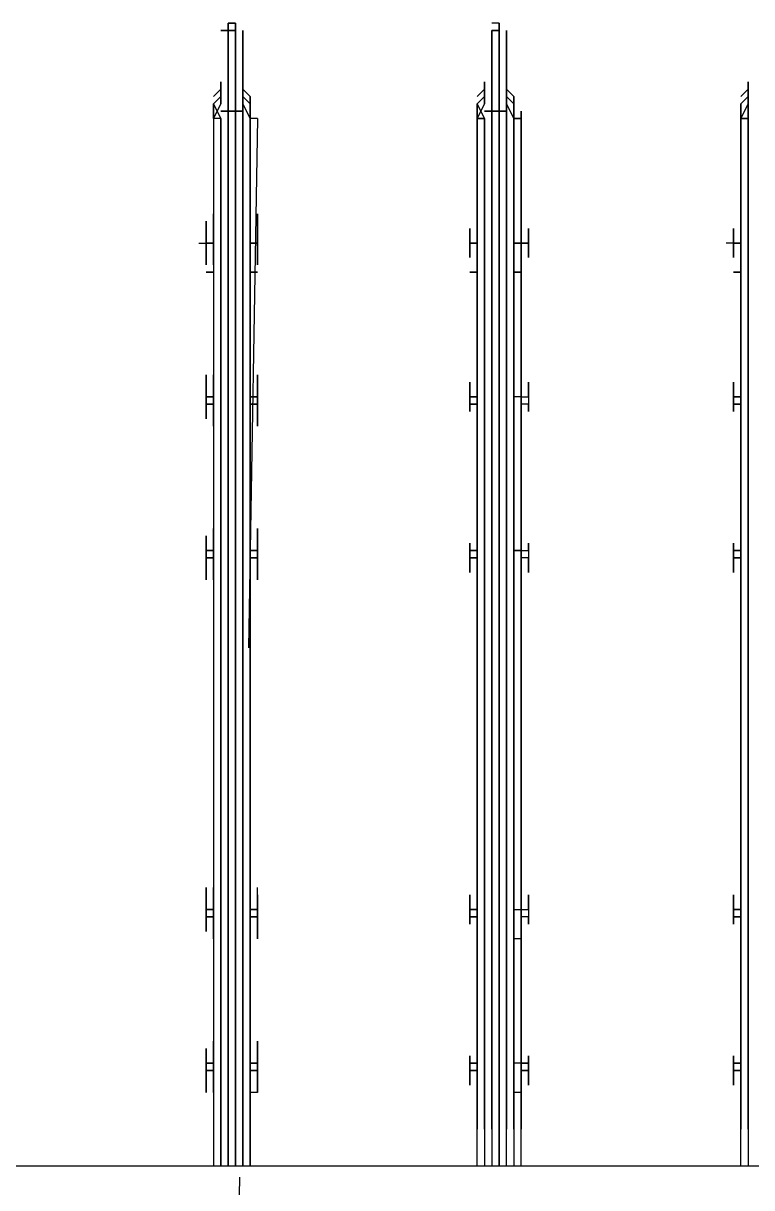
# Model space of a CAD drawing. Header units: metres. Extents: x 531277 to 531898, y 2673784 to 2674172.
# Drawn here: x 531482.5675 to 531482.7051, y 2673984.7931 to 2673985.0131 of the extents above; entities that cross this region are included whole.
import ezdxf

# ---------------------------------------------------------------- set-up
doc = ezdxf.new("R2010")
doc.units = ezdxf.units.M
doc.header["$MEASUREMENT"] = 0
doc.linetypes.add('PDF_IMPORT', pattern=[1, 0.8, -0.2])
doc.layers.add('IDT', color=7, linetype='Continuous')

# ---------------------------------------------------------------- blocks, each defined once
blk = doc.blocks.new('IDT')
at = {"layer": 'IDT', "color": 0, "linetype": 'PDF_IMPORT', "lineweight": 25, "ltscale": 0.119167}
blk.add_line((17.4555, 9.16788), (17.4638, 9.65199), dxfattribs=at)
at = {"layer": 'IDT', "color": 0, "lineweight": 25}
for p, q in [((17.78054, 9.36567), (17.3158, 9.36567)), ((17.36283, 9.16788), (17.36283, 9.36567)), ((17.36421, 9.36567), (17.36421, 9.16788)), ((17.40571, 9.36567), (17.40571, 9.16788)), ((17.40709, 9.16788), (17.40709, 9.36567)), ((17.40847, 9.36567), (17.40847, 9.1665)), ((17.40986, 9.36567), (17.40986, 9.1665)), ((17.40986, 9.1665), (17.40986, 9.36567)), ((17.41124, 9.1665), (17.41124, 9.36567)), ((17.41262, 9.16788), (17.41262, 9.36567)), ((17.41401, 9.36567), (17.41401, 9.16788)), ((17.45688, 9.36567), (17.45688, 9.16788)), ((17.45688, 9.16788), (17.45688, 9.36567)), ((17.45688, 9.16788), (17.45688, 9.36567)), ((17.45688, 9.36567), (17.45688, 9.16788)), ((17.45827, 9.1665), (17.45827, 9.36567)), ((17.45827, 9.36567), (17.45827, 9.1665)), ((17.45965, 9.36567), (17.45965, 9.1665)), ((17.45965, 9.1665), (17.45965, 9.36567)), ((17.46103, 9.36567), (17.46103, 9.1665)), ((17.46103, 9.1665), (17.46103, 9.36567)), ((17.46103, 9.1665), (17.46103, 9.36567)), ((17.46103, 9.36567), (17.46103, 9.1665)), ((17.46242, 9.16788), (17.46242, 9.36567)), ((17.46242, 9.36567), (17.46242, 9.16788)), ((17.4638, 9.16788), (17.4638, 9.36567)), ((17.36283, 9.35876), (17.36283, 9.16788)), ((17.36421, 9.16788), (17.36421, 9.35876)), ((17.40571, 9.16788), (17.40571, 9.35876)), ((17.40709, 9.35876), (17.40709, 9.16788)), ((17.40847, 9.1665), (17.40847, 9.35876)), ((17.40986, 9.35876), (17.40986, 9.1665)), ((17.40986, 9.1665), (17.40986, 9.35876)), ((17.41124, 9.35876), (17.41124, 9.1665)), ((17.41262, 9.35876), (17.41262, 9.16788)), ((17.41401, 9.16788), (17.41401, 9.35876)), ((17.36421, 9.35184), (17.36421, 9.35046)), ((17.36421, 9.35046), (17.36421, 9.35184)), ((17.36421, 9.35184), (17.36421, 9.34769)), ((17.36421, 9.34769), (17.36421, 9.35184)), ((17.40571, 9.35184), (17.40571, 9.35046)), ((17.40571, 9.35046), (17.40571, 9.35184)), ((17.40571, 9.35184), (17.40571, 9.34769)), ((17.40571, 9.34769), (17.40571, 9.35184)), ((17.40571, 9.35184), (17.40709, 9.35184)), ((17.41401, 9.35184), (17.41401, 9.35046)), ((17.41401, 9.35046), (17.41401, 9.35184)), ((17.41401, 9.34769), (17.41401, 9.35184)), ((17.41401, 9.35184), (17.41401, 9.34631)), ((17.4555, 9.35184), (17.45688, 9.35184)), ((17.4555, 9.35046), (17.4555, 9.35184)), ((17.4555, 9.35184), (17.4555, 9.34769)), ((17.4555, 9.34769), (17.4555, 9.35184)), ((17.4555, 9.35184), (17.4555, 9.35046)), ((17.4638, 9.35184), (17.4638, 9.34769)), ((17.4638, 9.34769), (17.4638, 9.35184)), ((17.46518, 9.35184), (17.46518, 9.35046)), ((17.46518, 9.35046), (17.46518, 9.35184)), ((17.3656, 9.35046), (17.3656, 9.34769)), ((17.3656, 9.34769), (17.3656, 9.35046)), ((17.40432, 9.35046), (17.40432, 9.34769)), ((17.40432, 9.34769), (17.40432, 9.35046)), ((17.41539, 9.34769), (17.41539, 9.35046)), ((17.41539, 9.35046), (17.41539, 9.34769)), ((17.4555, 9.34769), (17.4555, 9.35046)), ((17.4555, 9.35046), (17.4555, 9.34631)), ((17.46518, 9.35046), (17.46518, 9.34769)), ((17.46518, 9.34769), (17.46518, 9.35046)), ((17.36421, 9.34769), (17.3656, 9.34769)), ((17.3656, 9.34769), (17.36421, 9.34769)), ((17.36421, 9.34769), (17.36421, 9.34631)), ((17.36421, 9.34631), (17.36421, 9.34769)), ((17.3656, 9.34769), (17.3656, 9.34631)), ((17.3656, 9.34631), (17.3656, 9.34769)), ((17.40571, 9.34769), (17.40432, 9.34769)), ((17.40432, 9.34769), (17.40432, 9.34631)), ((17.40432, 9.34631), (17.40432, 9.34769)), ((17.40432, 9.34769), (17.40571, 9.34769)), ((17.40571, 9.34769), (17.40571, 9.34631)), ((17.40571, 9.34631), (17.40571, 9.34769)), ((17.41401, 9.34631), (17.41401, 9.34769)), ((17.41401, 9.34769), (17.41539, 9.34769)), ((17.41539, 9.34769), (17.41401, 9.34769)), ((17.41539, 9.34769), (17.41539, 9.34631)), ((17.41539, 9.34631), (17.41539, 9.34769)), ((17.4555, 9.34631), (17.4555, 9.34769)), ((17.4555, 9.34769), (17.4555, 9.34631)), ((17.45688, 9.34769), (17.4555, 9.34769)), ((17.4555, 9.34631), (17.4555, 9.34769)), ((17.4555, 9.34769), (17.45688, 9.34769)), ((17.4638, 9.34631), (17.4638, 9.34769)), ((17.4638, 9.34769), (17.46518, 9.34769)), ((17.46518, 9.34769), (17.4638, 9.34769)), ((17.4638, 9.34769), (17.4638, 9.34631)), ((17.46518, 9.34769), (17.46518, 9.34631)), ((17.46518, 9.34631), (17.46518, 9.34769)), ((17.36421, 9.34631), (17.3656, 9.34631)), ((17.3656, 9.34631), (17.36421, 9.34631)), ((17.36421, 9.34631), (17.36421, 9.34216)), ((17.36421, 9.34216), (17.36421, 9.34631)), ((17.36421, 9.34493), (17.36421, 9.34354)), ((17.36421, 9.34354), (17.36421, 9.34493)), ((17.3656, 9.34631), (17.3656, 9.34493)), ((17.3656, 9.34493), (17.3656, 9.34631)), ((17.40571, 9.34631), (17.40432, 9.34631)), ((17.40432, 9.34631), (17.40432, 9.34493)), ((17.40432, 9.34493), (17.40432, 9.34631)), ((17.40432, 9.34631), (17.40571, 9.34631)), ((17.40571, 9.34631), (17.40571, 9.34216)), ((17.40571, 9.34216), (17.40571, 9.34631)), ((17.40571, 9.34631), (17.40709, 9.34631)), ((17.40571, 9.34354), (17.40571, 9.34493)), ((17.40571, 9.34493), (17.40571, 9.34354)), ((17.41401, 9.34631), (17.41539, 9.34631)), ((17.41539, 9.34631), (17.41401, 9.34631)), ((17.41401, 9.34631), (17.41401, 9.34216)), ((17.41401, 9.34216), (17.41401, 9.34631)), ((17.41401, 9.34493), (17.41401, 9.34354)), ((17.41401, 9.34354), (17.41401, 9.34493)), ((17.41539, 9.34631), (17.41539, 9.34493)), ((17.41539, 9.34493), (17.41539, 9.34631)), ((17.4555, 9.34216), (17.4555, 9.34631)), ((17.4555, 9.34631), (17.45688, 9.34631)), ((17.45688, 9.34631), (17.4555, 9.34631)), ((17.4555, 9.34631), (17.4555, 9.34216)), ((17.4555, 9.34631), (17.45688, 9.34631)), ((17.45688, 9.34631), (17.4555, 9.34631)), ((17.4555, 9.34631), (17.4555, 9.34493)), ((17.4555, 9.34493), (17.4555, 9.34631)), ((17.4555, 9.34493), (17.4555, 9.34354)), ((17.4555, 9.34354), (17.4555, 9.34493)), ((17.4638, 9.34631), (17.4638, 9.34216)), ((17.4638, 9.34216), (17.4638, 9.34631)), ((17.4638, 9.34631), (17.46518, 9.34631)), ((17.46518, 9.34631), (17.4638, 9.34631)), ((17.46518, 9.34631), (17.46518, 9.34493)), ((17.46518, 9.34493), (17.46518, 9.34631)), ((17.46518, 9.34493), (17.46518, 9.34354)), ((17.46518, 9.34354), (17.46518, 9.34493)), ((17.36421, 9.3228), (17.36421, 9.31865)), ((17.36421, 9.31865), (17.36421, 9.3228)), ((17.40571, 9.31865), (17.40571, 9.3228)), ((17.40571, 9.3228), (17.40709, 9.3228)), ((17.40571, 9.31865), (17.40571, 9.3228)), ((17.41401, 9.3228), (17.41401, 9.31865)), ((17.41401, 9.31865), (17.41401, 9.3228)), ((17.4555, 9.31865), (17.4555, 9.3228)), ((17.4555, 9.3228), (17.4555, 9.31865)), ((17.4638, 9.3228), (17.4638, 9.31865)), ((17.4638, 9.31865), (17.4638, 9.3228)), ((17.36421, 9.32141), (17.36421, 9.32003)), ((17.36421, 9.32003), (17.36421, 9.32141)), ((17.40571, 9.32003), (17.40571, 9.32141)), ((17.40571, 9.32141), (17.40571, 9.32003)), ((17.41401, 9.32141), (17.41401, 9.32003)), ((17.41401, 9.32003), (17.41401, 9.32141)), ((17.4555, 9.32003), (17.4555, 9.32141)), ((17.4555, 9.32141), (17.4555, 9.32003)), ((17.46518, 9.32141), (17.46518, 9.32003)), ((17.46518, 9.32003), (17.46518, 9.32141)), ((17.36421, 9.31311), (17.36421, 9.31865)), ((17.36421, 9.31865), (17.3656, 9.31865)), ((17.3656, 9.31865), (17.36421, 9.31865)), ((17.36421, 9.31865), (17.36421, 9.31726)), ((17.3656, 9.32003), (17.3656, 9.31865)), ((17.3656, 9.31865), (17.3656, 9.32003)), ((17.3656, 9.31865), (17.3656, 9.31726)), ((17.3656, 9.31726), (17.3656, 9.31865)), ((17.40432, 9.32003), (17.40432, 9.31865)), ((17.40432, 9.31865), (17.40432, 9.32003)), ((17.40432, 9.31726), (17.40432, 9.31865)), ((17.40432, 9.31865), (17.40571, 9.31865)), ((17.40432, 9.31726), (17.40432, 9.31865)), ((17.40432, 9.31865), (17.40571, 9.31865)), ((17.40571, 9.31726), (17.40571, 9.31865)), ((17.40571, 9.31865), (17.40571, 9.31726)), ((17.41401, 9.31726), (17.41401, 9.31865)), ((17.41401, 9.31865), (17.41539, 9.31865)), ((17.41539, 9.31865), (17.41401, 9.31865)), ((17.41401, 9.31865), (17.41401, 9.31726)), ((17.41539, 9.32003), (17.41539, 9.31865)), ((17.41539, 9.31865), (17.41539, 9.32003)), ((17.41539, 9.31865), (17.41539, 9.31726)), ((17.41539, 9.31726), (17.41539, 9.31865)), ((17.4555, 9.31865), (17.4555, 9.32003)), ((17.4555, 9.32003), (17.4555, 9.31865)), ((17.4555, 9.31865), (17.4555, 9.31726)), ((17.4555, 9.31726), (17.4555, 9.31865)), ((17.45688, 9.31865), (17.4555, 9.31865)), ((17.4555, 9.31865), (17.4555, 9.31726)), ((17.4555, 9.31726), (17.4555, 9.31865)), ((17.4555, 9.31865), (17.45688, 9.31865)), ((17.4638, 9.31865), (17.46518, 9.31865)), ((17.46518, 9.31865), (17.4638, 9.31865)), ((17.4638, 9.31865), (17.4638, 9.31726)), ((17.4638, 9.31726), (17.4638, 9.31865)), ((17.46518, 9.32003), (17.46518, 9.31865)), ((17.46518, 9.31865), (17.46518, 9.32003)), ((17.46518, 9.31865), (17.46518, 9.31726)), ((17.46518, 9.31726), (17.46518, 9.31865)), ((17.36421, 9.31726), (17.36421, 9.31311)), ((17.36421, 9.31726), (17.3656, 9.31726)), ((17.3656, 9.31726), (17.36421, 9.31726)), ((17.3656, 9.31726), (17.3656, 9.3145)), ((17.3656, 9.3145), (17.3656, 9.31726)), ((17.40571, 9.31726), (17.40432, 9.31726)), ((17.40571, 9.31726), (17.40432, 9.31726)), ((17.40432, 9.31726), (17.40432, 9.3145)), ((17.40432, 9.3145), (17.40432, 9.31726)), ((17.40709, 9.31726), (17.40571, 9.31726)), ((17.40571, 9.31726), (17.40571, 9.31311)), ((17.40571, 9.31311), (17.40571, 9.31726)), ((17.41401, 9.31726), (17.41401, 9.31311)), ((17.41401, 9.31311), (17.41401, 9.31726)), ((17.41401, 9.31726), (17.41539, 9.31726)), ((17.41539, 9.31726), (17.41401, 9.31726)), ((17.41539, 9.31726), (17.41539, 9.3145)), ((17.41539, 9.3145), (17.41539, 9.31726)), ((17.4555, 9.31726), (17.4555, 9.31311)), ((17.4555, 9.3145), (17.4555, 9.31726)), ((17.4555, 9.31726), (17.4555, 9.31311)), ((17.4555, 9.31726), (17.45688, 9.31726)), ((17.45688, 9.31726), (17.4555, 9.31726)), ((17.4555, 9.31726), (17.45688, 9.31726)), ((17.45688, 9.31726), (17.4555, 9.31726)), ((17.4555, 9.3145), (17.4555, 9.31726)), ((17.4638, 9.31726), (17.4638, 9.31311)), ((17.4638, 9.31311), (17.4638, 9.31726)), ((17.4638, 9.31726), (17.46518, 9.31726)), ((17.46518, 9.31726), (17.4638, 9.31726)), ((17.46518, 9.31726), (17.46518, 9.3145)), ((17.46518, 9.3145), (17.46518, 9.31726)), ((17.36421, 9.31311), (17.36421, 9.3145)), ((17.36421, 9.3145), (17.36421, 9.31311)), ((17.40571, 9.31311), (17.40571, 9.3145)), ((17.40571, 9.3145), (17.40571, 9.31311)), ((17.41401, 9.31311), (17.41401, 9.3145)), ((17.41401, 9.3145), (17.41401, 9.31311)), ((17.4555, 9.3145), (17.4555, 9.31311)), ((17.4555, 9.3145), (17.4555, 9.31311)), ((17.46518, 9.3145), (17.46518, 9.31311)), ((17.46518, 9.31311), (17.46518, 9.3145)), ((17.36421, 9.25502), (17.36421, 9.25364)), ((17.36421, 9.25364), (17.36421, 9.25502)), ((17.36421, 9.24949), (17.36421, 9.25502)), ((17.36421, 9.25502), (17.36421, 9.24949)), ((17.40571, 9.25364), (17.40571, 9.25502)), ((17.40571, 9.25502), (17.40571, 9.25364)), ((17.40571, 9.25502), (17.40571, 9.24949)), ((17.40571, 9.25087), (17.40571, 9.25502)), ((17.41401, 9.25502), (17.41401, 9.25364)), ((17.41401, 9.25364), (17.41401, 9.25502)), ((17.41401, 9.25087), (17.41401, 9.25502)), ((17.41401, 9.25502), (17.41401, 9.25087)), ((17.4555, 9.25364), (17.4555, 9.25502)), ((17.4555, 9.25502), (17.4555, 9.25087)), ((17.4555, 9.25087), (17.4555, 9.25502)), ((17.4555, 9.25502), (17.4555, 9.25364)), ((17.4638, 9.24949), (17.4638, 9.25502)), ((17.4638, 9.25502), (17.4638, 9.25087)), ((17.46518, 9.25502), (17.46518, 9.25364)), ((17.46518, 9.25364), (17.46518, 9.25502)), ((17.3656, 9.25364), (17.3656, 9.25087)), ((17.3656, 9.25087), (17.3656, 9.25364)), ((17.40432, 9.25087), (17.40432, 9.25364)), ((17.40432, 9.25364), (17.40432, 9.25087)), ((17.41539, 9.25364), (17.41539, 9.25087)), ((17.41539, 9.25087), (17.41539, 9.25364)), ((17.4555, 9.25364), (17.4555, 9.25087)), ((17.4555, 9.24949), (17.4555, 9.25364)), ((17.46518, 9.25364), (17.46518, 9.25087)), ((17.46518, 9.25087), (17.46518, 9.25364)), ((17.36421, 9.25087), (17.3656, 9.25087)), ((17.3656, 9.25087), (17.36421, 9.25087)), ((17.3656, 9.25087), (17.3656, 9.24949)), ((17.3656, 9.24949), (17.3656, 9.25087)), ((17.40432, 9.24949), (17.40432, 9.25087)), ((17.40432, 9.25087), (17.40571, 9.25087)), ((17.40432, 9.24949), (17.40432, 9.25087)), ((17.40432, 9.25087), (17.40571, 9.25087)), ((17.40571, 9.25087), (17.40571, 9.24949)), ((17.41401, 9.24949), (17.41401, 9.25087)), ((17.41401, 9.25087), (17.41539, 9.25087)), ((17.41539, 9.25087), (17.41401, 9.25087)), ((17.41401, 9.25087), (17.41401, 9.24534)), ((17.41539, 9.25087), (17.41539, 9.24949)), ((17.41539, 9.24949), (17.41539, 9.25087)), ((17.4555, 9.25087), (17.4555, 9.24949)), ((17.45688, 9.25087), (17.4555, 9.25087)), ((17.4555, 9.25087), (17.4555, 9.24949)), ((17.4555, 9.24949), (17.4555, 9.25087)), ((17.4555, 9.25087), (17.45688, 9.25087)), ((17.4638, 9.25087), (17.4638, 9.24534)), ((17.4638, 9.25087), (17.46518, 9.25087)), ((17.46518, 9.25087), (17.4638, 9.25087)), ((17.46518, 9.25087), (17.46518, 9.24949)), ((17.46518, 9.24949), (17.46518, 9.25087)), ((17.36421, 9.24949), (17.36421, 9.24534)), ((17.36421, 9.24534), (17.36421, 9.24949)), ((17.36421, 9.24949), (17.3656, 9.24949)), ((17.3656, 9.24949), (17.36421, 9.24949)), ((17.36421, 9.24811), (17.36421, 9.24672)), ((17.36421, 9.24672), (17.36421, 9.24811)), ((17.3656, 9.24949), (17.3656, 9.24811)), ((17.3656, 9.24811), (17.3656, 9.24949)), ((17.40571, 9.24949), (17.40432, 9.24949)), ((17.40432, 9.24949), (17.40432, 9.24811)), ((17.40432, 9.24811), (17.40432, 9.24949)), ((17.40571, 9.24949), (17.40432, 9.24949)), ((17.40709, 9.24949), (17.40571, 9.24949)), ((17.40571, 9.24949), (17.40571, 9.24534)), ((17.40571, 9.24534), (17.40571, 9.24949)), ((17.40571, 9.24949), (17.40709, 9.24949)), ((17.40571, 9.24672), (17.40571, 9.24811)), ((17.40571, 9.24811), (17.40571, 9.24672)), ((17.41401, 9.24949), (17.41539, 9.24949)), ((17.41539, 9.24949), (17.41401, 9.24949)), ((17.41401, 9.24534), (17.41401, 9.24949)), ((17.41401, 9.24811), (17.41401, 9.24672)), ((17.41401, 9.24672), (17.41401, 9.24811)), ((17.41539, 9.24949), (17.41539, 9.24811)), ((17.41539, 9.24811), (17.41539, 9.24949)), ((17.4555, 9.24949), (17.4555, 9.24811)), ((17.4555, 9.24811), (17.4555, 9.24949)), ((17.4555, 9.24949), (17.4555, 9.24534)), ((17.4555, 9.24534), (17.4555, 9.24949)), ((17.4555, 9.24949), (17.45688, 9.24949)), ((17.45688, 9.24949), (17.4555, 9.24949)), ((17.4555, 9.24949), (17.45688, 9.24949)), ((17.45688, 9.24949), (17.4555, 9.24949)), ((17.4555, 9.24811), (17.4555, 9.24672)), ((17.4555, 9.24672), (17.4555, 9.24811)), ((17.4638, 9.24534), (17.4638, 9.24949)), ((17.4638, 9.24949), (17.46518, 9.24949)), ((17.46518, 9.24949), (17.4638, 9.24949)), ((17.46518, 9.24949), (17.46518, 9.24811)), ((17.46518, 9.24811), (17.46518, 9.24949)), ((17.46518, 9.24811), (17.46518, 9.24672)), ((17.46518, 9.24672), (17.46518, 9.24811)), ((17.36421, 9.22183), (17.36421, 9.22598)), ((17.36421, 9.22598), (17.36421, 9.22183)), ((17.40571, 9.22183), (17.40571, 9.22598)), ((17.40571, 9.22598), (17.40571, 9.22044)), ((17.41401, 9.22598), (17.41401, 9.22183)), ((17.41401, 9.22044), (17.41401, 9.22598)), ((17.4555, 9.22183), (17.4555, 9.22598)), ((17.4555, 9.22598), (17.4555, 9.22183)), ((17.4638, 9.22598), (17.4638, 9.22183)), ((17.4638, 9.22183), (17.4638, 9.22598)), ((17.36421, 9.22459), (17.36421, 9.22321)), ((17.36421, 9.22321), (17.36421, 9.22459)), ((17.40571, 9.22321), (17.40571, 9.22459)), ((17.40571, 9.22459), (17.40571, 9.22321)), ((17.41401, 9.22459), (17.41401, 9.22321)), ((17.41401, 9.22321), (17.41401, 9.22459)), ((17.4555, 9.22321), (17.4555, 9.22459)), ((17.4555, 9.22459), (17.4555, 9.22321)), ((17.46518, 9.22459), (17.46518, 9.22321)), ((17.46518, 9.22321), (17.46518, 9.22459)), ((17.36421, 9.22044), (17.36421, 9.22183)), ((17.36421, 9.22183), (17.36421, 9.22044)), ((17.36421, 9.22183), (17.3656, 9.22183)), ((17.3656, 9.22183), (17.36421, 9.22183)), ((17.3656, 9.22183), (17.3656, 9.22321)), ((17.3656, 9.22321), (17.3656, 9.22183)), ((17.3656, 9.22183), (17.3656, 9.22044)), ((17.3656, 9.22044), (17.3656, 9.22183)), ((17.40432, 9.22183), (17.40432, 9.22321)), ((17.40432, 9.22321), (17.40432, 9.22183)), ((17.40432, 9.22044), (17.40432, 9.22183)), ((17.40432, 9.22183), (17.40571, 9.22183)), ((17.40432, 9.22044), (17.40432, 9.22183)), ((17.40432, 9.22183), (17.40571, 9.22183)), ((17.40571, 9.22183), (17.40571, 9.22044)), ((17.41401, 9.22183), (17.41539, 9.22183)), ((17.41539, 9.22183), (17.41401, 9.22183)), ((17.41401, 9.22183), (17.41401, 9.22044)), ((17.41539, 9.22183), (17.41539, 9.22321)), ((17.41539, 9.22321), (17.41539, 9.22183)), ((17.41539, 9.22183), (17.41539, 9.22044)), ((17.41539, 9.22044), (17.41539, 9.22183)), ((17.4555, 9.22183), (17.4555, 9.22321)), ((17.4555, 9.22321), (17.4555, 9.22183)), ((17.4555, 9.22183), (17.4555, 9.22044)), ((17.4555, 9.22044), (17.4555, 9.22183)), ((17.4555, 9.22183), (17.45688, 9.22183)), ((17.45688, 9.22183), (17.4555, 9.22183)), ((17.4555, 9.22183), (17.4555, 9.22044)), ((17.4555, 9.22044), (17.4555, 9.22183)), ((17.4638, 9.22183), (17.46518, 9.22183)), ((17.46518, 9.22183), (17.4638, 9.22183)), ((17.4638, 9.22183), (17.4638, 9.22044)), ((17.4638, 9.22044), (17.4638, 9.22183)), ((17.46518, 9.22321), (17.46518, 9.22183)), ((17.46518, 9.22183), (17.46518, 9.22321)), ((17.46518, 9.22183), (17.46518, 9.22044)), ((17.46518, 9.22044), (17.46518, 9.22183)), ((17.36421, 9.22044), (17.36421, 9.21629)), ((17.36421, 9.21629), (17.36421, 9.22044)), ((17.36421, 9.22044), (17.3656, 9.22044)), ((17.3656, 9.22044), (17.36421, 9.22044)), ((17.3656, 9.22044), (17.3656, 9.21768)), ((17.3656, 9.21768), (17.3656, 9.22044)), ((17.40571, 9.22044), (17.40432, 9.22044)), ((17.40571, 9.22044), (17.40432, 9.22044)), ((17.40432, 9.22044), (17.40432, 9.21768)), ((17.40432, 9.21768), (17.40432, 9.22044)), ((17.40571, 9.21629), (17.40571, 9.22044)), ((17.40571, 9.22044), (17.40571, 9.21629)), ((17.40571, 9.22044), (17.40709, 9.22044)), ((17.41401, 9.22044), (17.41401, 9.21629)), ((17.41401, 9.21629), (17.41401, 9.22044)), ((17.41401, 9.22044), (17.41539, 9.22044)), ((17.41539, 9.22044), (17.41401, 9.22044)), ((17.41539, 9.22044), (17.41539, 9.21768)), ((17.41539, 9.21768), (17.41539, 9.22044)), ((17.4555, 9.22044), (17.4555, 9.21768)), ((17.4555, 9.21768), (17.4555, 9.22044)), ((17.4555, 9.22044), (17.45688, 9.22044)), ((17.45688, 9.22044), (17.4555, 9.22044)), ((17.4555, 9.22044), (17.45688, 9.22044)), ((17.45688, 9.22044), (17.4555, 9.22044)), ((17.4555, 9.22044), (17.4555, 9.21629)), ((17.4555, 9.21629), (17.4555, 9.22044)), ((17.4638, 9.22044), (17.4638, 9.21629)), ((17.4638, 9.21629), (17.4638, 9.22044)), ((17.4638, 9.22044), (17.46518, 9.22044)), ((17.46518, 9.22044), (17.4638, 9.22044)), ((17.46518, 9.22044), (17.46518, 9.21768)), ((17.46518, 9.21768), (17.46518, 9.22044)), ((17.36421, 9.21629), (17.36421, 9.21768)), ((17.36421, 9.21768), (17.36421, 9.21629)), ((17.40571, 9.21629), (17.40571, 9.21768)), ((17.40571, 9.21768), (17.40571, 9.21629)), ((17.41401, 9.21629), (17.41401, 9.21768)), ((17.41401, 9.21768), (17.41401, 9.21629)), ((17.4555, 9.21629), (17.4555, 9.21768)), ((17.4555, 9.21768), (17.4555, 9.21629)), ((17.46518, 9.21768), (17.46518, 9.21629)), ((17.46518, 9.21629), (17.46518, 9.21768)), ((17.3656, 9.19693), (17.36421, 9.19693)), ((17.36421, 9.19693), (17.3656, 9.19693)), ((17.36421, 9.19555), (17.36421, 9.1914)), ((17.36421, 9.18586), (17.36421, 9.19555)), ((17.36421, 9.19555), (17.36421, 9.19416)), ((17.36421, 9.19416), (17.36421, 9.19555)), ((17.40709, 9.19693), (17.40571, 9.19693)), ((17.40571, 9.19693), (17.40709, 9.19693)), ((17.40571, 9.1914), (17.40571, 9.19555)), ((17.40571, 9.19555), (17.40571, 9.19416)), ((17.40571, 9.19416), (17.40571, 9.19555)), ((17.40571, 9.19555), (17.40571, 9.1914)), ((17.41539, 9.19693), (17.41401, 9.19693)), ((17.41401, 9.19693), (17.41539, 9.19693)), ((17.41401, 9.19555), (17.41401, 9.1914)), ((17.41401, 9.1914), (17.41401, 9.19555)), ((17.41401, 9.19555), (17.41401, 9.19416)), ((17.41401, 9.19416), (17.41401, 9.19555)), ((17.45688, 9.19693), (17.4555, 9.19693)), ((17.4555, 9.19693), (17.45688, 9.19693)), ((17.4555, 9.19416), (17.4555, 9.19555)), ((17.4555, 9.19555), (17.4555, 9.1914)), ((17.4555, 9.19416), (17.4555, 9.19555)), ((17.4555, 9.19555), (17.4555, 9.1914)), ((17.46518, 9.19693), (17.4638, 9.19693)), ((17.4638, 9.19693), (17.46518, 9.19693)), ((17.4638, 9.19555), (17.4638, 9.18586)), ((17.4638, 9.18586), (17.4638, 9.19555)), ((17.46518, 9.19416), (17.46518, 9.19555)), ((17.46518, 9.19555), (17.46518, 9.19416)), ((17.3656, 9.19416), (17.3656, 9.1914)), ((17.3656, 9.1914), (17.3656, 9.19416)), ((17.40432, 9.1914), (17.40432, 9.19416)), ((17.40432, 9.19416), (17.40432, 9.1914)), ((17.41539, 9.19416), (17.41539, 9.1914)), ((17.41539, 9.1914), (17.41539, 9.19416)), ((17.4555, 9.1914), (17.4555, 9.19416)), ((17.4555, 9.1914), (17.4555, 9.19416)), ((17.46518, 9.1914), (17.46518, 9.19416)), ((17.46518, 9.19416), (17.46518, 9.1914)), ((17.36421, 9.1914), (17.36421, 9.18586)), ((17.3656, 9.1914), (17.36421, 9.1914)), ((17.36421, 9.1914), (17.3656, 9.1914)), ((17.3656, 9.1914), (17.36421, 9.1914)), ((17.36421, 9.1914), (17.3656, 9.1914)), ((17.3656, 9.1914), (17.36421, 9.1914)), ((17.36421, 9.1914), (17.3656, 9.1914)), ((17.3656, 9.1914), (17.3656, 9.18863)), ((17.3656, 9.18863), (17.3656, 9.1914)), ((17.3656, 9.1914), (17.36698, 9.1914)), ((17.40432, 9.1914), (17.40571, 9.1914)), ((17.40571, 9.1914), (17.40432, 9.1914)), ((17.40432, 9.1914), (17.40571, 9.1914)), ((17.40571, 9.1914), (17.40432, 9.1914)), ((17.40432, 9.1914), (17.40432, 9.18863)), ((17.40432, 9.18863), (17.40432, 9.1914)), ((17.40432, 9.1914), (17.40571, 9.1914)), ((17.40571, 9.1914), (17.40571, 9.18586)), ((17.40571, 9.18586), (17.40571, 9.1914)), ((17.40571, 9.1914), (17.40709, 9.1914)), ((17.40709, 9.1914), (17.40571, 9.1914)), ((17.40571, 9.1914), (17.40709, 9.1914)), ((17.41401, 9.1914), (17.41401, 9.18586)), ((17.41401, 9.18586), (17.41401, 9.1914)), ((17.41401, 9.1914), (17.41539, 9.1914)), ((17.41539, 9.1914), (17.41401, 9.1914)), ((17.41401, 9.1914), (17.41539, 9.1914)), ((17.41539, 9.1914), (17.41401, 9.1914)), ((17.41539, 9.1914), (17.41401, 9.1914)), ((17.41401, 9.1914), (17.41539, 9.1914)), ((17.41539, 9.1914), (17.41539, 9.18863)), ((17.41539, 9.18863), (17.41539, 9.1914)), ((17.4555, 9.18586), (17.4555, 9.1914)), ((17.4555, 9.1914), (17.45688, 9.1914)), ((17.45688, 9.1914), (17.4555, 9.1914)), ((17.4555, 9.1914), (17.4555, 9.18586)), ((17.4555, 9.1914), (17.45688, 9.1914)), ((17.45688, 9.1914), (17.4555, 9.1914)), ((17.4555, 9.1914), (17.45688, 9.1914)), ((17.45688, 9.1914), (17.4555, 9.1914)), ((17.4555, 9.1914), (17.4555, 9.18863)), ((17.4555, 9.18863), (17.4555, 9.1914)), ((17.46518, 9.1914), (17.4638, 9.1914)), ((17.4638, 9.1914), (17.46518, 9.1914)), ((17.46518, 9.1914), (17.4638, 9.1914)), ((17.4638, 9.1914), (17.46518, 9.1914)), ((17.46518, 9.1914), (17.4638, 9.1914)), ((17.4638, 9.1914), (17.46518, 9.1914)), ((17.46518, 9.18863), (17.46518, 9.1914)), ((17.46518, 9.1914), (17.46518, 9.18863)), ((17.46657, 9.1914), (17.46518, 9.1914)), ((17.36421, 9.18863), (17.36421, 9.18725)), ((17.36421, 9.18725), (17.36421, 9.18863)), ((17.40571, 9.18725), (17.40571, 9.18863)), ((17.40571, 9.18863), (17.40571, 9.18725)), ((17.41401, 9.18863), (17.41401, 9.18725)), ((17.41401, 9.18725), (17.41401, 9.18863)), ((17.4555, 9.18863), (17.4555, 9.18725)), ((17.4555, 9.18725), (17.4555, 9.18863)), ((17.46518, 9.18863), (17.46518, 9.18725)), ((17.46518, 9.18725), (17.46518, 9.18863)), ((17.36283, 9.16373), (17.36283, 9.16788)), ((17.36283, 9.16788), (17.36421, 9.16788)), ((17.36421, 9.16788), (17.36283, 9.16512)), ((17.36283, 9.16512), (17.36421, 9.16788)), ((17.36421, 9.16788), (17.36283, 9.16788)), ((17.36283, 9.16788), (17.36283, 9.16373)), ((17.36421, 9.16788), (17.36421, 9.1665)), ((17.36421, 9.1665), (17.36421, 9.16788)), ((17.36421, 9.16512), (17.36421, 9.1665)), ((17.36421, 9.1665), (17.36421, 9.16512)), ((17.40571, 9.16788), (17.40571, 9.1665)), ((17.40571, 9.1665), (17.40571, 9.16788)), ((17.40571, 9.16788), (17.40709, 9.16788)), ((17.40709, 9.16788), (17.40571, 9.16788)), ((17.40709, 9.16788), (17.40847, 9.16512)), ((17.40847, 9.16512), (17.40709, 9.16788)), ((17.40709, 9.16373), (17.40709, 9.16788)), ((17.40709, 9.16788), (17.40709, 9.16373)), ((17.40709, 9.16512), (17.40709, 9.1665)), ((17.40709, 9.1665), (17.40709, 9.16512)), ((17.40986, 9.1665), (17.40847, 9.1665)), ((17.40847, 9.1665), (17.40986, 9.1665)), ((17.40847, 9.1665), (17.40847, 9.15129)), ((17.40847, 9.15129), (17.40847, 9.1665)), ((17.41124, 9.1665), (17.40986, 9.1665)), ((17.40986, 9.1665), (17.41124, 9.1665)), ((17.40986, 9.1665), (17.40986, 9.1499)), ((17.40986, 9.1499), (17.40986, 9.1665)), ((17.40986, 9.1499), (17.40986, 9.1665)), ((17.40986, 9.1665), (17.40986, 9.1499)), ((17.41124, 9.1665), (17.41262, 9.1665)), ((17.41262, 9.1665), (17.41124, 9.1665)), ((17.41124, 9.15129), (17.41124, 9.1665)), ((17.41124, 9.1665), (17.41124, 9.15129)), ((17.41401, 9.16512), (17.41262, 9.16788)), ((17.41262, 9.16788), (17.41401, 9.16788)), ((17.41401, 9.16788), (17.41262, 9.16512)), ((17.41262, 9.16512), (17.41401, 9.16788)), ((17.41401, 9.16788), (17.41262, 9.16788)), ((17.41262, 9.16788), (17.41401, 9.16512)), ((17.41401, 9.16788), (17.41401, 9.1665)), ((17.41401, 9.1665), (17.41401, 9.16788)), ((17.41401, 9.16512), (17.41401, 9.1665)), ((17.41401, 9.1665), (17.41401, 9.16512)), ((17.4555, 9.16788), (17.45688, 9.16788)), ((17.45688, 9.16788), (17.45827, 9.16512)), ((17.45827, 9.16512), (17.45688, 9.16788)), ((17.45688, 9.16788), (17.45688, 9.16373)), ((17.45688, 9.16373), (17.45688, 9.16788)), ((17.45688, 9.16788), (17.45688, 9.1665)), ((17.45688, 9.1665), (17.45688, 9.16788)), ((17.45688, 9.1665), (17.45688, 9.16512)), ((17.45688, 9.16512), (17.45688, 9.1665)), ((17.45965, 9.1665), (17.45827, 9.1665)), ((17.45827, 9.1665), (17.45827, 9.15129)), ((17.45827, 9.15129), (17.45827, 9.1665)), ((17.45827, 9.1665), (17.45965, 9.1665)), ((17.45965, 9.1499), (17.45965, 9.1665)), ((17.45965, 9.1665), (17.46103, 9.1665)), ((17.45965, 9.1665), (17.45965, 9.1499)), ((17.46103, 9.1665), (17.45965, 9.1665)), ((17.46103, 9.1665), (17.46242, 9.1665)), ((17.46242, 9.1665), (17.46103, 9.1665)), ((17.46103, 9.1665), (17.46103, 9.1499)), ((17.46103, 9.1665), (17.46103, 9.15129)), ((17.46103, 9.15129), (17.46103, 9.1665)), ((17.46103, 9.1499), (17.46103, 9.1665)), ((17.46242, 9.16788), (17.4638, 9.16512)), ((17.4638, 9.16512), (17.46242, 9.16788)), ((17.46242, 9.16788), (17.4638, 9.16788)), ((17.4638, 9.16788), (17.46242, 9.16512)), ((17.46242, 9.16512), (17.4638, 9.16788)), ((17.4638, 9.16788), (17.4638, 9.1665)), ((17.4638, 9.1665), (17.4638, 9.16788)), ((17.4638, 9.16512), (17.4638, 9.1665)), ((17.4638, 9.1665), (17.4638, 9.16512)), ((17.36283, 9.16373), (17.36421, 9.16512)), ((17.36421, 9.16512), (17.36283, 9.16373)), ((17.36283, 9.16512), (17.36283, 9.16097)), ((17.36283, 9.16097), (17.36283, 9.16512)), ((17.40847, 9.16373), (17.40709, 9.16512)), ((17.40709, 9.16512), (17.40847, 9.16373)), ((17.40847, 9.16512), (17.40847, 9.16097)), ((17.40847, 9.16097), (17.40847, 9.16512)), ((17.41262, 9.16373), (17.41401, 9.16512)), ((17.41401, 9.16512), (17.41262, 9.16373)), ((17.41262, 9.16373), (17.41401, 9.16512)), ((17.41262, 9.16512), (17.41262, 9.16097)), ((17.41262, 9.16097), (17.41262, 9.16512)), ((17.41401, 9.16512), (17.41262, 9.16373)), ((17.45688, 9.16512), (17.45827, 9.16373)), ((17.45827, 9.16373), (17.45688, 9.16512)), ((17.45827, 9.16512), (17.45827, 9.16097)), ((17.45827, 9.16097), (17.45827, 9.16512)), ((17.4638, 9.16512), (17.46242, 9.16373)), ((17.46242, 9.16373), (17.4638, 9.16512)), ((17.4638, 9.16512), (17.46242, 9.16373)), ((17.46242, 9.16373), (17.4638, 9.16512)), ((17.46242, 9.16512), (17.46242, 9.16097)), ((17.46242, 9.16097), (17.46242, 9.16512)), ((17.36283, 9.16235), (17.36421, 9.16373)), ((17.36421, 9.16373), (17.36283, 9.16235)), ((17.36283, 9.16097), (17.36283, 9.16235)), ((17.36283, 9.16235), (17.36283, 9.16097)), ((17.40709, 9.16373), (17.40847, 9.16235)), ((17.40847, 9.16235), (17.40709, 9.16373)), ((17.40847, 9.16235), (17.40847, 9.16097)), ((17.40847, 9.16097), (17.40847, 9.16235)), ((17.41262, 9.16235), (17.41401, 9.16373)), ((17.41401, 9.16373), (17.41262, 9.16235)), ((17.41262, 9.16097), (17.41262, 9.16235)), ((17.41262, 9.16235), (17.41262, 9.16097)), ((17.45688, 9.16373), (17.45827, 9.16235)), ((17.45827, 9.16235), (17.45688, 9.16373)), ((17.45827, 9.16235), (17.45827, 9.16097)), ((17.45827, 9.16097), (17.45827, 9.16235)), ((17.46242, 9.16235), (17.4638, 9.16373)), ((17.4638, 9.16373), (17.46242, 9.16235)), ((17.46242, 9.16097), (17.46242, 9.16235)), ((17.46242, 9.16235), (17.46242, 9.16097)), ((17.41124, 9.15129), (17.40986, 9.15129)), ((17.40986, 9.15129), (17.41124, 9.15129)), ((17.41124, 9.15129), (17.40986, 9.15129)), ((17.40986, 9.15129), (17.41124, 9.15129)), ((17.46103, 9.15129), (17.45965, 9.15129)), ((17.45965, 9.15129), (17.46103, 9.15129)), ((17.46103, 9.15129), (17.46242, 9.15129)), ((17.46242, 9.15129), (17.46103, 9.15129)), ((17.40986, 9.1499), (17.41124, 9.1499)), ((17.46103, 9.1499), (17.45965, 9.1499)), ((17.45965, 9.1499), (17.46103, 9.1499))]:
    blk.add_line(p, q, dxfattribs=at)

msp = doc.modelspace()

# ---------------------------------------------------------------- block references
at = {"layer": 'IDT', "color": 8, "rotation": 180}
msp.add_blockref('IDT', (531500.06728, 2673994.16297), dxfattribs=at)

doc.saveas('drawing.dxf')
